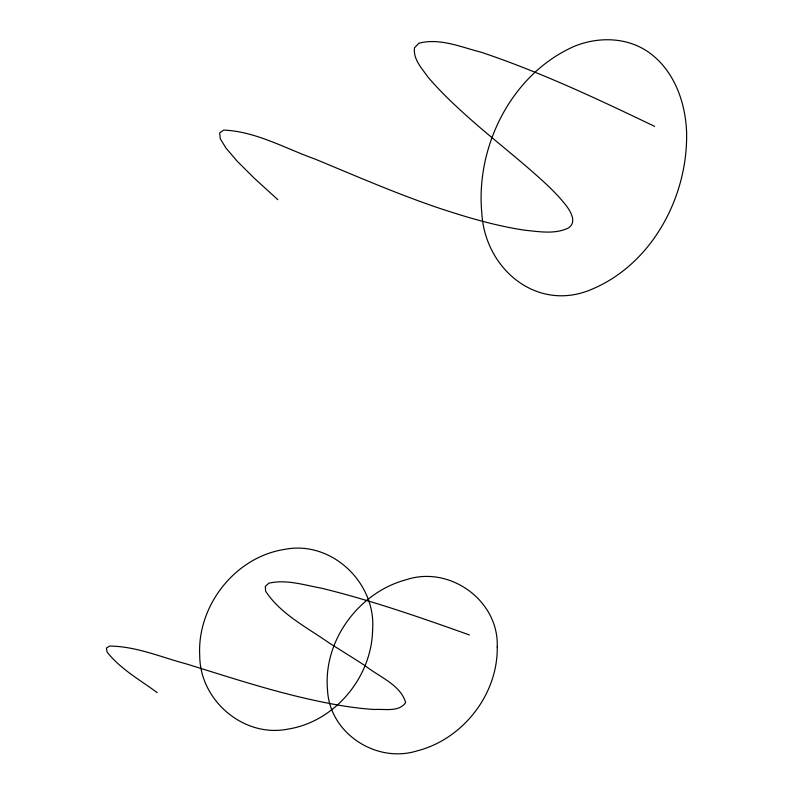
<?xml version="1.0" encoding="UTF-8"?>
<svg xmlns="http://www.w3.org/2000/svg" width="793" height="793" viewBox="0 0 793 793"><rect width="100%" height="100%" fill="white"/><g stroke="black" fill="none" stroke-linecap="round" stroke-linejoin="round"><path stroke-width="1.19" d="M469.426 634.955C420.587 617.539 371.511 600.39 321.086 588.099C303.987 585.056 286.164 579.098 268.768 583.232L265.308 586.423L265.665 591.3C280.96 614.426 307.079 627.422 329.234 643.014C341.198 650.577 353.262 658.002 365.147 665.694C378.836 676.776 400.257 684.448 405.649 702.449C399.394 712.342 384.387 708.813 374.415 709.487C351.428 708.099 328.758 703.619 306.326 698.574C265.883 689.276 226.421 676.33 186.821 664.048C161.425 657.318 136.267 646.305 109.682 646.067L106.411 648.03L107.085 652.044C120.477 669.104 140.014 679.898 157.202 692.636M654.612 126.374C597.991 99.184 540.975 72.302 481.351 52.288C461.209 47.184 439.897 37.737 418.892 43.218L414.501 47.818C413.014 59.247 421.846 68.257 427.853 76.941C443.267 95.081 461.001 111.02 478.922 126.642C495.07 140.42 511.604 153.763 527.712 167.601C540.995 179.228 554.495 190.845 565.518 204.723C570.355 210.819 577.314 222.06 568.522 227.928C554.961 234.579 539.101 231.606 524.688 230.208C495.02 225.737 466.155 217.173 437.756 207.687C396.074 193.512 355.69 175.887 315.029 159.066C285.163 148.43 255.951 131.44 223.735 130.082L219.691 132.837L220.276 138.745L225.995 148.122L237.256 161.266L254.444 178.385L277.847 199.687M686.589 132.243C688.116 196.198 652.441 263.722 592.064 289.177C537.337 312.948 485.068 269.124 481.827 213.307C475.443 146.655 511.346 74.463 573.617 46.618C597.853 36.389 627.481 36.924 649.279 52.695C674.318 70.765 685.469 102.327 686.589 132.243M497.221 646.919C498.063 694.262 462.904 739.195 417.197 750.852C376.308 763.748 329.353 733.287 327.509 689.712C323.078 640.506 359.08 592.123 406.422 579.673C449.899 565.27 499.035 600.658 497.221 646.919M372.621 629.493C371.937 676.885 335.072 721.818 287.78 729.134C243.62 737.926 199.925 700.417 199.737 655.821C196.872 606.139 234.817 557.142 284.34 549.44C331.226 539.894 376.11 582.577 372.621 629.493"/></g></svg>
